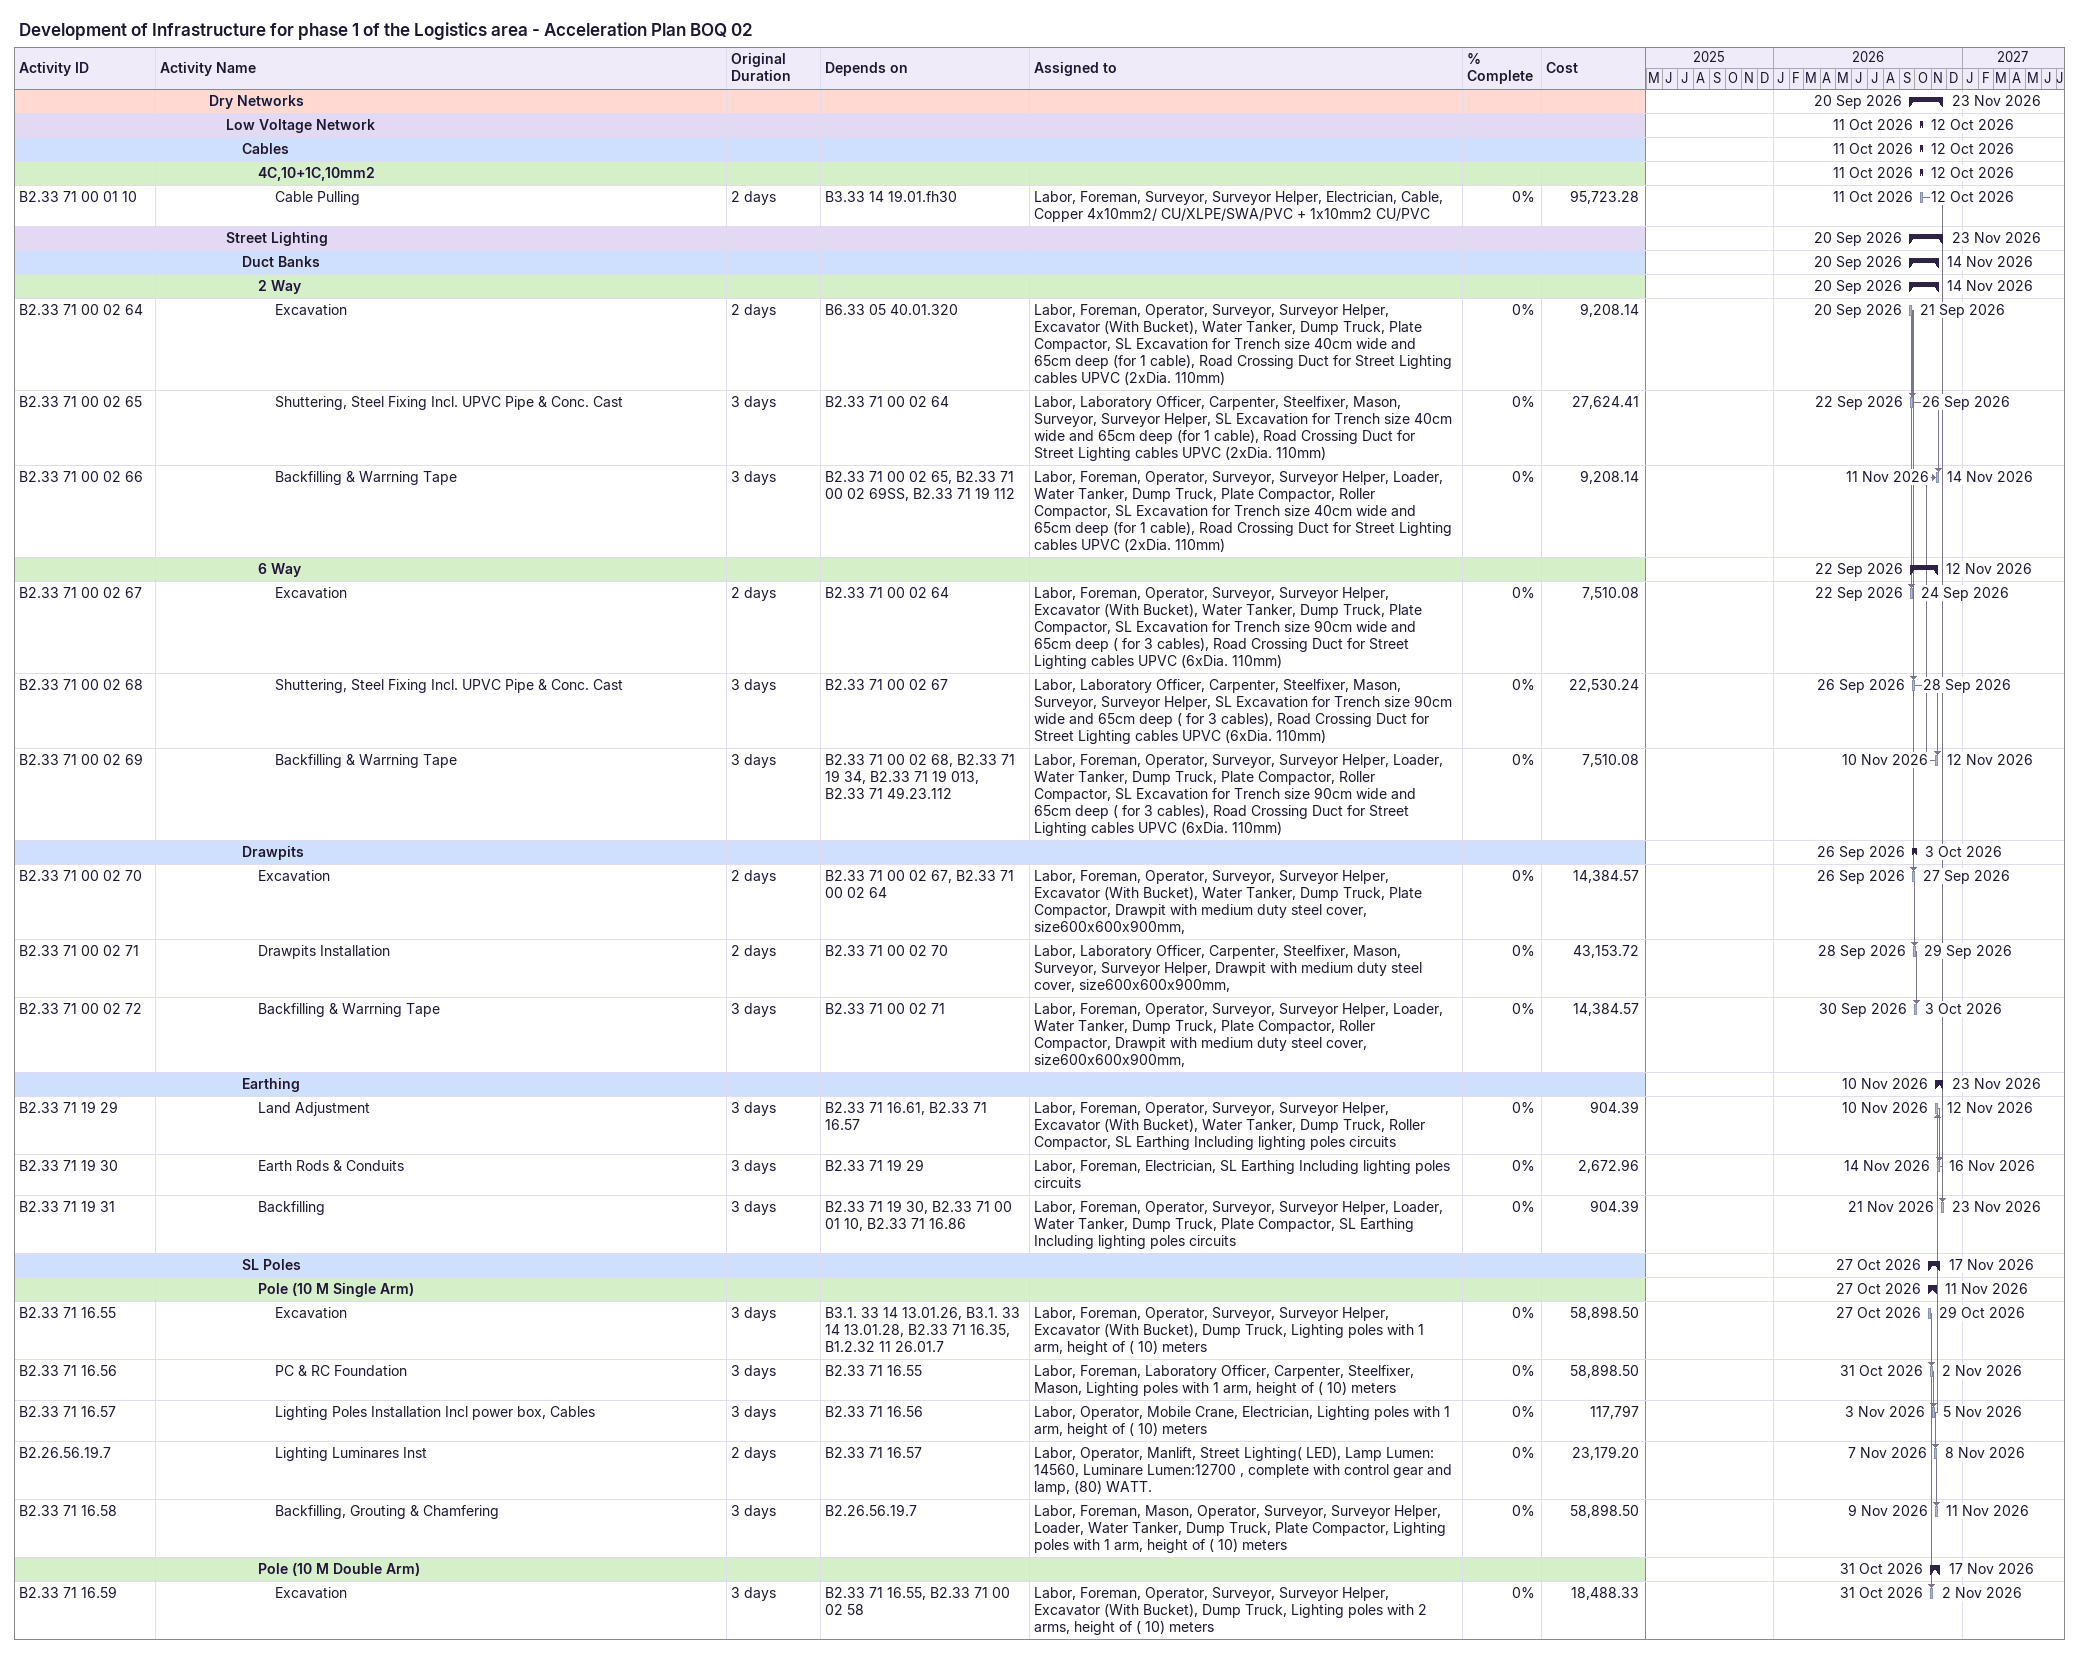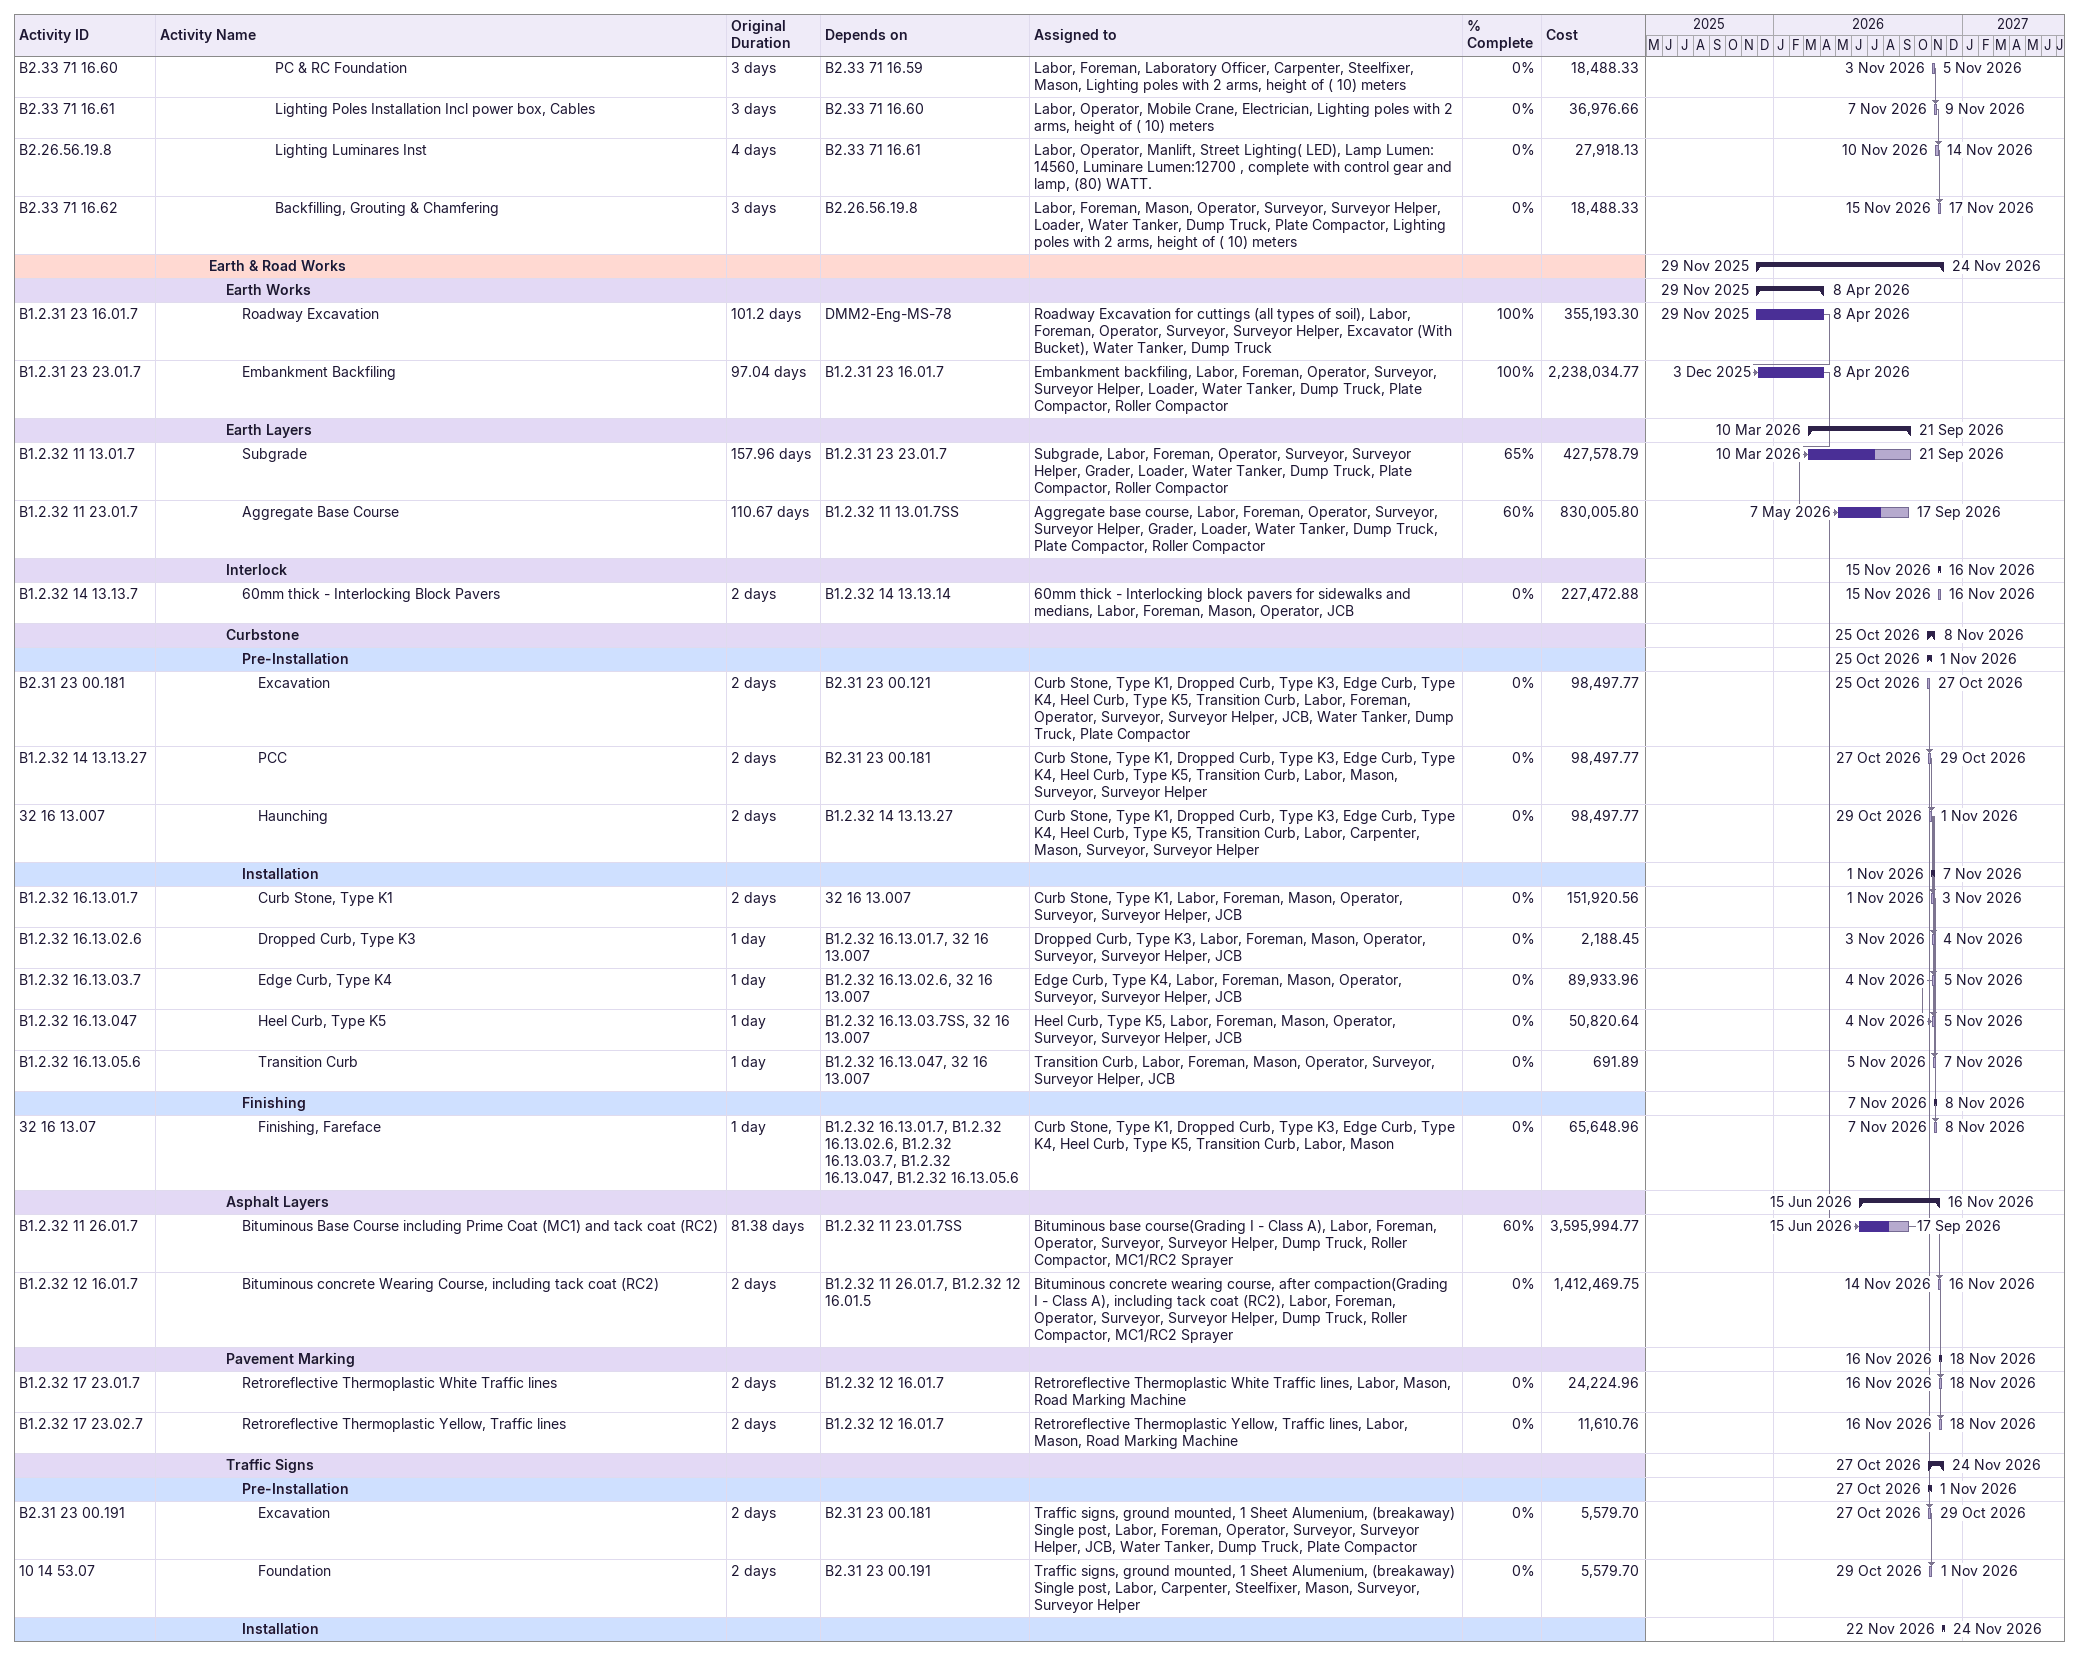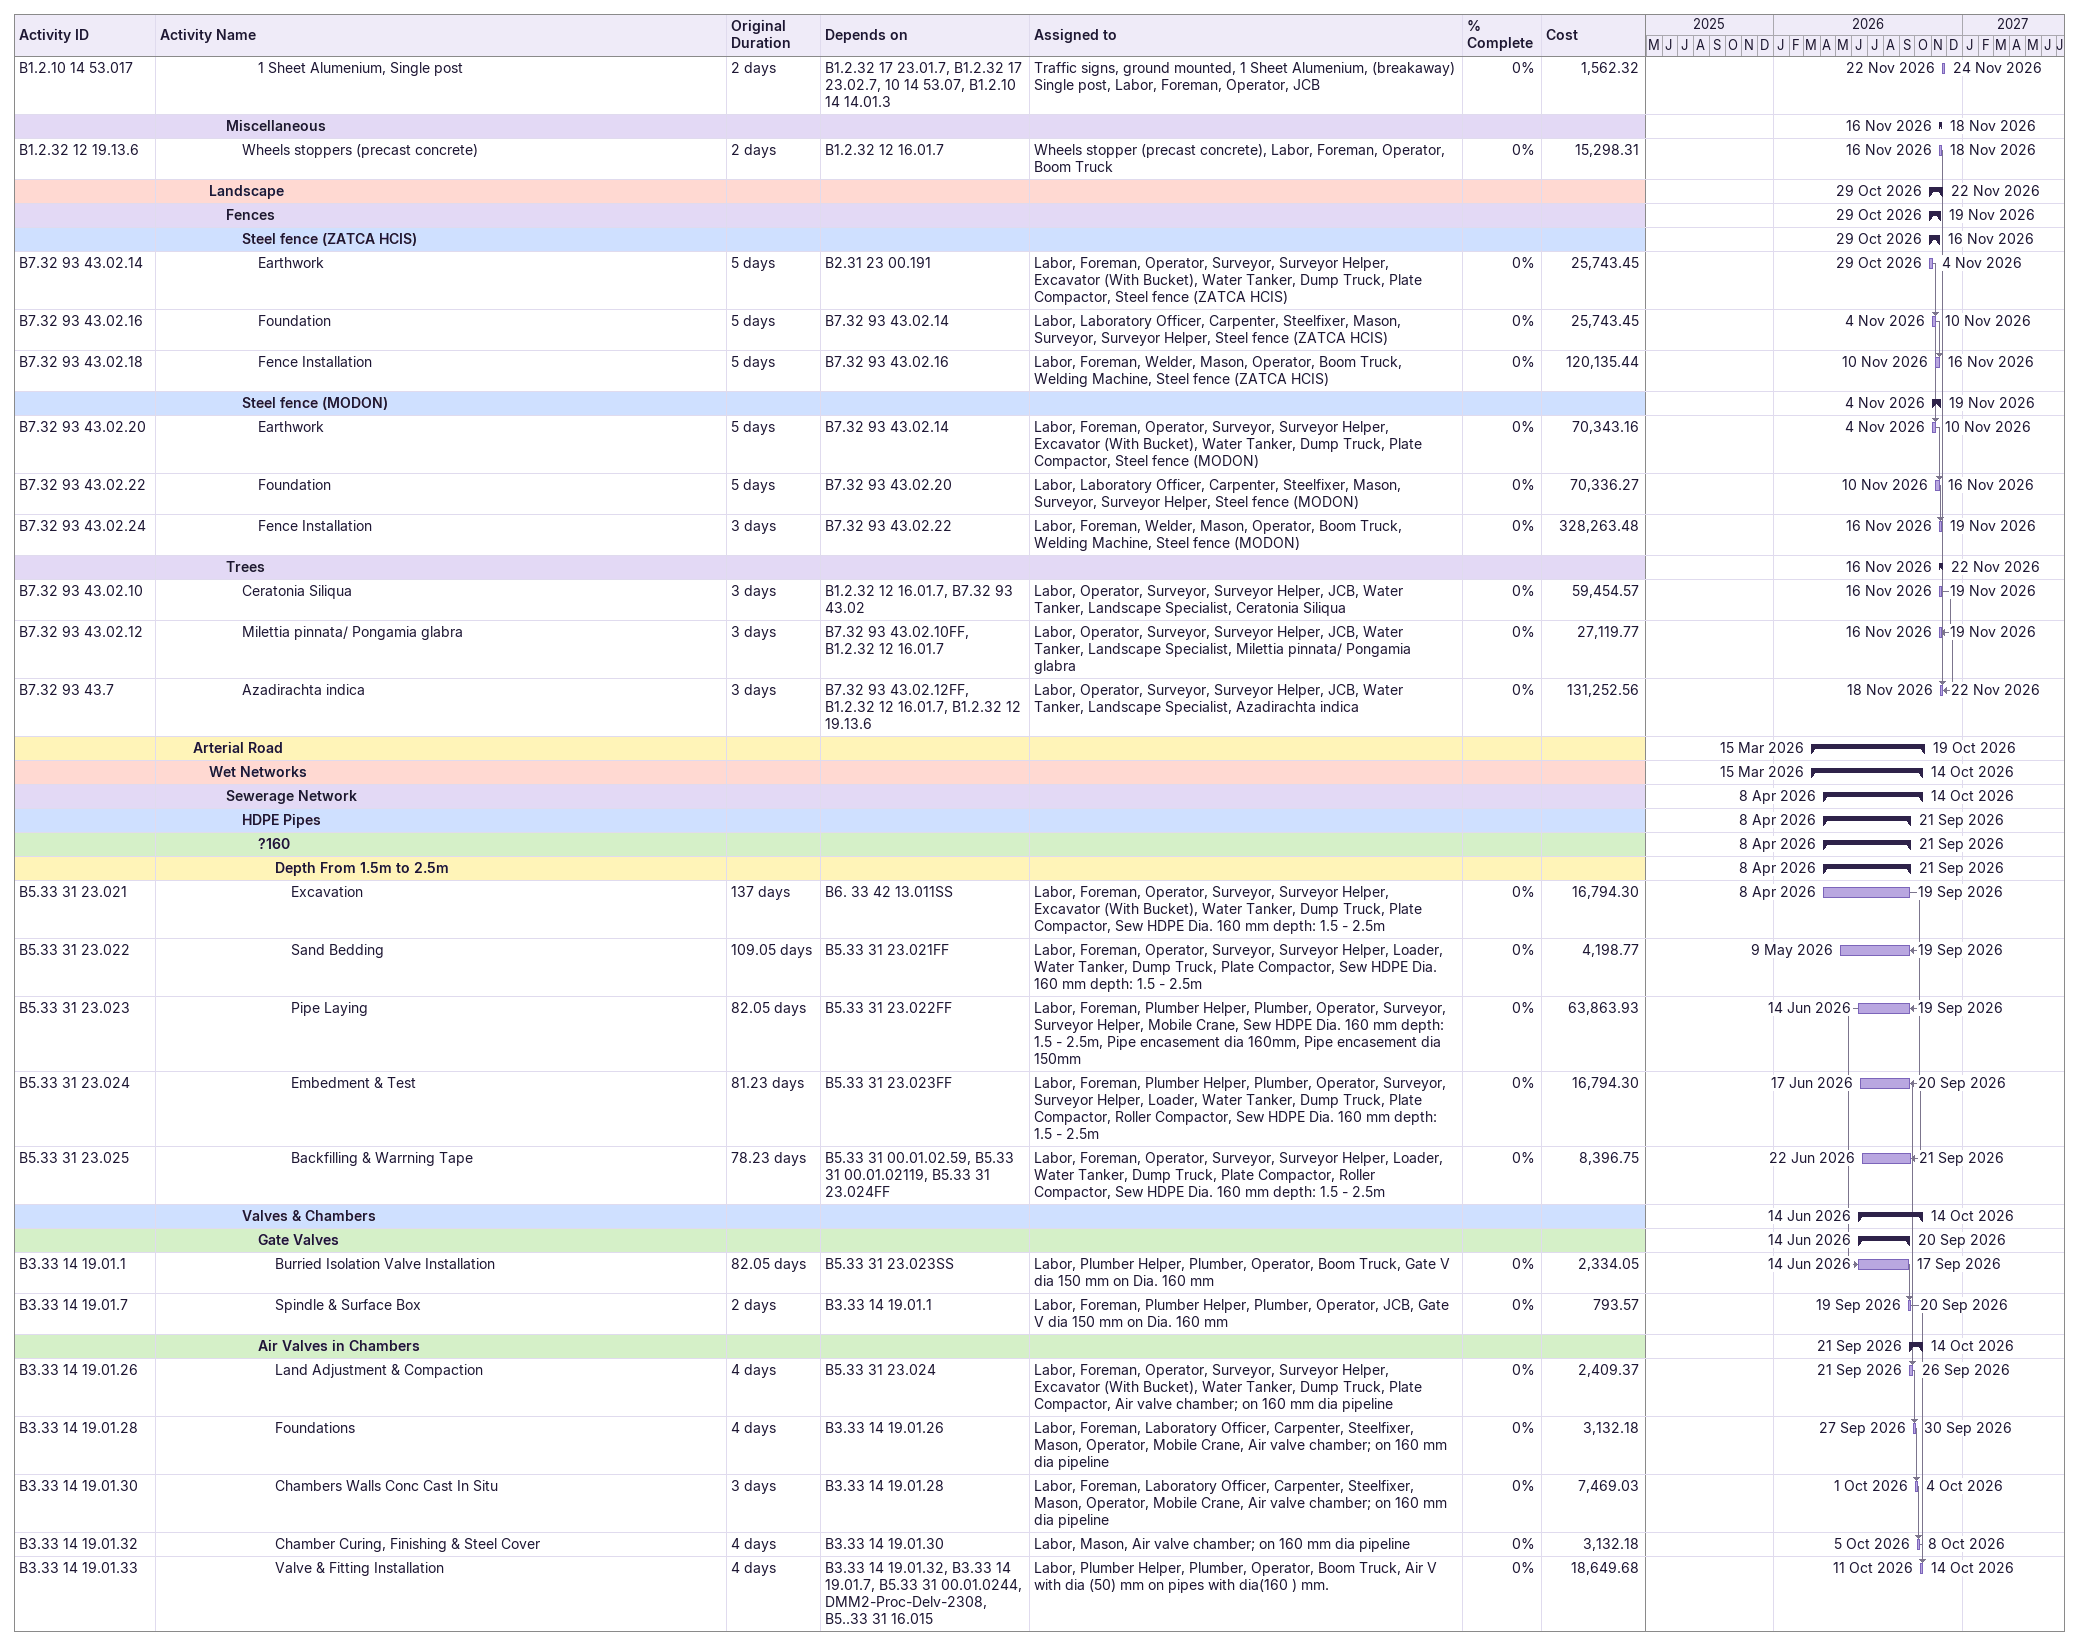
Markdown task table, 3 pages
Development of Infrastructure for phase 1 of the Logistics area - Acceleration Plan BOQ 02

| ID | Level | Task | Original duration | Start | Finish | Predecessors | Resources | % complete | Cost |
|---|---|---|---|---|---|---|---|---|---|
|  | 4 | **Dry Networks** |  | 2026-09-20 | 2026-11-23 |  |  |  |  |
|  | 5 | **Low Voltage Network** |  | 2026-10-11 | 2026-10-12 |  |  |  |  |
|  | 6 | **Cables** |  | 2026-10-11 | 2026-10-12 |  |  |  |  |
|  | 7 | **4C,10+1C,10mm2** |  | 2026-10-11 | 2026-10-12 |  |  |  |  |
| B2.33 71 00 01 10 | 8 | Cable Pulling | 2d | 2026-10-11 | 2026-10-12 | B3.33 14 19.01.fh30 | Labor, Foreman, Surveyor, Surveyor Helper, Electrician, Cable, Copper 4x10mm2/ CU/XLPE/SWA/PVC + 1x10mm2 CU/PVC | 0 | 95723.28 |
|  | 5 | **Street Lighting** |  | 2026-09-20 | 2026-11-23 |  |  |  |  |
|  | 6 | **Duct Banks** |  | 2026-09-20 | 2026-11-14 |  |  |  |  |
|  | 7 | **2 Way** |  | 2026-09-20 | 2026-11-14 |  |  |  |  |
| B2.33 71 00 02 64 | 8 | Excavation | 2d | 2026-09-20 | 2026-09-21 | B6.33 05 40.01.320 | Labor, Foreman, Operator, Surveyor, Surveyor Helper, Excavator (With Bucket), Water Tanker, Dump Truck, Plate Compactor, SL Excavation for Trench size 40cm wide and 65cm deep (for 1 cable), Road Crossing Duct for Street Lighting cables UPVC (2xDia. 110mm) | 0 | 9208.14 |
| B2.33 71 00 02 65 | 8 | Shuttering, Steel Fixing Incl. UPVC Pipe & Conc. Cast | 3d | 2026-09-22 | 2026-09-26 | B2.33 71 00 02 64 | Labor, Laboratory Officer, Carpenter, Steelfixer, Mason, Surveyor, Surveyor Helper, SL Excavation for Trench size 40cm wide and 65cm deep (for 1 cable), Road Crossing Duct for Street Lighting cables UPVC (2xDia. 110mm) | 0 | 27624.41 |
| B2.33 71 00 02 66 | 8 | Backfilling & Warrning Tape | 3d | 2026-11-11 | 2026-11-14 | B2.33 71 00 02 65, B2.33 71 00 02 69SS, B2.33 71 19 112 | Labor, Foreman, Operator, Surveyor, Surveyor Helper, Loader, Water Tanker, Dump Truck, Plate Compactor, Roller Compactor, SL Excavation for Trench size 40cm wide and 65cm deep (for 1 cable), Road Crossing Duct for Street Lighting cables UPVC (2xDia. 110mm) | 0 | 9208.14 |
|  | 7 | **6 Way** |  | 2026-09-22 | 2026-11-12 |  |  |  |  |
| B2.33 71 00 02 67 | 8 | Excavation | 2d | 2026-09-22 | 2026-09-24 | B2.33 71 00 02 64 | Labor, Foreman, Operator, Surveyor, Surveyor Helper, Excavator (With Bucket), Water Tanker, Dump Truck, Plate Compactor, SL Excavation for Trench size 90cm wide and 65cm deep ( for 3 cables), Road Crossing Duct for Street Lighting cables UPVC (6xDia. 110mm) | 0 | 7510.08 |
| B2.33 71 00 02 68 | 8 | Shuttering, Steel Fixing Incl. UPVC Pipe & Conc. Cast | 3d | 2026-09-26 | 2026-09-28 | B2.33 71 00 02 67 | Labor, Laboratory Officer, Carpenter, Steelfixer, Mason, Surveyor, Surveyor Helper, SL Excavation for Trench size 90cm wide and 65cm deep ( for 3 cables), Road Crossing Duct for Street Lighting cables UPVC (6xDia. 110mm) | 0 | 22530.24 |
| B2.33 71 00 02 69 | 8 | Backfilling & Warrning Tape | 3d | 2026-11-10 | 2026-11-12 | B2.33 71 00 02 68, B2.33 71 19 34, B2.33 71 19 013, B2.33 71 49.23.112 | Labor, Foreman, Operator, Surveyor, Surveyor Helper, Loader, Water Tanker, Dump Truck, Plate Compactor, Roller Compactor, SL Excavation for Trench size 90cm wide and 65cm deep ( for 3 cables), Road Crossing Duct for Street Lighting cables UPVC (6xDia. 110mm) | 0 | 7510.08 |
|  | 6 | **Drawpits** |  | 2026-09-26 | 2026-10-03 |  |  |  |  |
| B2.33 71 00 02 70 | 7 | Excavation | 2d | 2026-09-26 | 2026-09-27 | B2.33 71 00 02 67, B2.33 71 00 02 64 | Labor, Foreman, Operator, Surveyor, Surveyor Helper, Excavator (With Bucket), Water Tanker, Dump Truck, Plate Compactor, Drawpit with medium duty steel cover, size600x600x900mm, | 0 | 14384.57 |
| B2.33 71 00 02 71 | 7 | Drawpits Installation | 2d | 2026-09-28 | 2026-09-29 | B2.33 71 00 02 70 | Labor, Laboratory Officer, Carpenter, Steelfixer, Mason, Surveyor, Surveyor Helper, Drawpit with medium duty steel cover, size600x600x900mm, | 0 | 43153.72 |
| B2.33 71 00 02 72 | 7 | Backfilling & Warrning Tape | 3d | 2026-09-30 | 2026-10-03 | B2.33 71 00 02 71 | Labor, Foreman, Operator, Surveyor, Surveyor Helper, Loader, Water Tanker, Dump Truck, Plate Compactor, Roller Compactor, Drawpit with medium duty steel cover, size600x600x900mm, | 0 | 14384.57 |
|  | 6 | **Earthing** |  | 2026-11-10 | 2026-11-23 |  |  |  |  |
| B2.33 71 19 29 | 7 | Land Adjustment | 3d | 2026-11-10 | 2026-11-12 | B2.33 71 16.61, B2.33 71 16.57 | Labor, Foreman, Operator, Surveyor, Surveyor Helper, Excavator (With Bucket), Water Tanker, Dump Truck, Roller Compactor, SL Earthing Including lighting poles circuits | 0 | 904.39 |
| B2.33 71 19 30 | 7 | Earth Rods & Conduits | 3d | 2026-11-14 | 2026-11-16 | B2.33 71 19 29 | Labor, Foreman, Electrician, SL Earthing Including lighting poles circuits | 0 | 2672.96 |
| B2.33 71 19 31 | 7 | Backfilling | 3d | 2026-11-21 | 2026-11-23 | B2.33 71 19 30, B2.33 71 00 01 10, B2.33 71 16.86 | Labor, Foreman, Operator, Surveyor, Surveyor Helper, Loader, Water Tanker, Dump Truck, Plate Compactor, SL Earthing Including lighting poles circuits | 0 | 904.39 |
|  | 6 | **SL Poles** |  | 2026-10-27 | 2026-11-17 |  |  |  |  |
|  | 7 | **Pole (10 M Single Arm)** |  | 2026-10-27 | 2026-11-11 |  |  |  |  |
| B2.33 71 16.55 | 8 | Excavation | 3d | 2026-10-27 | 2026-10-29 | B3.1. 33 14 13.01.26, B3.1. 33 14 13.01.28, B2.33 71 16.35, B1.2.32 11 26.01.7 | Labor, Foreman, Operator, Surveyor, Surveyor Helper, Excavator (With Bucket), Dump Truck, Lighting poles with 1 arm, height of ( 10) meters | 0 | 58898.50 |
| B2.33 71 16.56 | 8 | PC & RC Foundation | 3d | 2026-10-31 | 2026-11-02 | B2.33 71 16.55 | Labor, Foreman, Laboratory Officer, Carpenter, Steelfixer, Mason, Lighting poles with 1 arm, height of ( 10) meters | 0 | 58898.50 |
| B2.33 71 16.57 | 8 | Lighting Poles Installation Incl power box, Cables | 3d | 2026-11-03 | 2026-11-05 | B2.33 71 16.56 | Labor, Operator, Mobile Crane, Electrician, Lighting poles with 1 arm, height of ( 10) meters | 0 | 117797 |
| B2.26.56.19.7 | 8 | Lighting Luminares Inst | 2d | 2026-11-07 | 2026-11-08 | B2.33 71 16.57 | Labor, Operator, Manlift, Street Lighting( LED), Lamp Lumen: 14560, Luminare Lumen:12700 , complete with control gear and lamp, (80) WATT. | 0 | 23179.20 |
| B2.33 71 16.58 | 8 | Backfilling, Grouting & Chamfering | 3d | 2026-11-09 | 2026-11-11 | B2.26.56.19.7 | Labor, Foreman, Mason, Operator, Surveyor, Surveyor Helper, Loader, Water Tanker, Dump Truck, Plate Compactor, Lighting poles with 1 arm, height of ( 10) meters | 0 | 58898.50 |
|  | 7 | **Pole (10 M Double Arm)** |  | 2026-10-31 | 2026-11-17 |  |  |  |  |
| B2.33 71 16.59 | 8 | Excavation | 3d | 2026-10-31 | 2026-11-02 | B2.33 71 16.55, B2.33 71 00 02 58 | Labor, Foreman, Operator, Surveyor, Surveyor Helper, Excavator (With Bucket), Dump Truck, Lighting poles with 2 arms, height of ( 10) meters | 0 | 18488.33 |
| B2.33 71 16.60 | 8 | PC & RC Foundation | 3d | 2026-11-03 | 2026-11-05 | B2.33 71 16.59 | Labor, Foreman, Laboratory Officer, Carpenter, Steelfixer, Mason, Lighting poles with 2 arms, height of ( 10) meters | 0 | 18488.33 |
| B2.33 71 16.61 | 8 | Lighting Poles Installation Incl power box, Cables | 3d | 2026-11-07 | 2026-11-09 | B2.33 71 16.60 | Labor, Operator, Mobile Crane, Electrician, Lighting poles with 2 arms, height of ( 10) meters | 0 | 36976.66 |
| B2.26.56.19.8 | 8 | Lighting Luminares Inst | 4d | 2026-11-10 | 2026-11-14 | B2.33 71 16.61 | Labor, Operator, Manlift, Street Lighting( LED), Lamp Lumen: 14560, Luminare Lumen:12700 , complete with control gear and lamp, (80) WATT. | 0 | 27918.13 |
| B2.33 71 16.62 | 8 | Backfilling, Grouting & Chamfering | 3d | 2026-11-15 | 2026-11-17 | B2.26.56.19.8 | Labor, Foreman, Mason, Operator, Surveyor, Surveyor Helper, Loader, Water Tanker, Dump Truck, Plate Compactor, Lighting poles with 2 arms, height of ( 10) meters | 0 | 18488.33 |
|  | 4 | **Earth & Road Works** |  | 2025-11-29 | 2026-11-24 |  |  |  |  |
|  | 5 | **Earth Works** |  | 2025-11-29 | 2026-04-08 |  |  |  |  |
| B1.2.31 23 16.01.7 | 6 | Roadway Excavation | 101.2d | 2025-11-29 | 2026-04-08 | DMM2-Eng-MS-78 | Roadway Excavation for cuttings (all types of soil), Labor, Foreman, Operator, Surveyor, Surveyor Helper, Excavator (With Bucket), Water Tanker, Dump Truck | 100 | 355193.30 |
| B1.2.31 23 23.01.7 | 6 | Embankment Backfiling | 97.04d | 2025-12-03 | 2026-04-08 | B1.2.31 23 16.01.7 | Embankment backfiling, Labor, Foreman, Operator, Surveyor, Surveyor Helper, Loader, Water Tanker, Dump Truck, Plate Compactor, Roller Compactor | 100 | 2238034.77 |
|  | 5 | **Earth Layers** |  | 2026-03-10 | 2026-09-21 |  |  |  |  |
| B1.2.32 11 13.01.7 | 6 | Subgrade | 157.96d | 2026-03-10 | 2026-09-21 | B1.2.31 23 23.01.7 | Subgrade, Labor, Foreman, Operator, Surveyor, Surveyor Helper, Grader, Loader, Water Tanker, Dump Truck, Plate Compactor, Roller Compactor | 65 | 427578.79 |
| B1.2.32 11 23.01.7 | 6 | Aggregate Base Course | 110.67d | 2026-05-07 | 2026-09-17 | B1.2.32 11 13.01.7SS | Aggregate base course, Labor, Foreman, Operator, Surveyor, Surveyor Helper, Grader, Loader, Water Tanker, Dump Truck, Plate Compactor, Roller Compactor | 60 | 830005.80 |
|  | 5 | **Interlock** |  | 2026-11-15 | 2026-11-16 |  |  |  |  |
| B1.2.32 14 13.13.7 | 6 | 60mm thick - Interlocking Block Pavers | 2d | 2026-11-15 | 2026-11-16 | B1.2.32 14 13.13.14 | 60mm thick - Interlocking block pavers for sidewalks and medians, Labor, Foreman, Mason, Operator, JCB | 0 | 227472.88 |
|  | 5 | **Curbstone** |  | 2026-10-25 | 2026-11-08 |  |  |  |  |
|  | 6 | **Pre-Installation** |  | 2026-10-25 | 2026-11-01 |  |  |  |  |
| B2.31 23 00.181 | 7 | Excavation | 2d | 2026-10-25 | 2026-10-27 | B2.31 23 00.121 | Curb Stone, Type K1, Dropped Curb, Type K3, Edge Curb, Type K4, Heel Curb, Type K5, Transition Curb, Labor, Foreman, Operator, Surveyor, Surveyor Helper, JCB, Water Tanker, Dump Truck, Plate Compactor | 0 | 98497.77 |
| B1.2.32 14 13.13.27 | 7 | PCC | 2d | 2026-10-27 | 2026-10-29 | B2.31 23 00.181 | Curb Stone, Type K1, Dropped Curb, Type K3, Edge Curb, Type K4, Heel Curb, Type K5, Transition Curb, Labor, Mason, Surveyor, Surveyor Helper | 0 | 98497.77 |
| 32 16 13.007 | 7 | Haunching | 2d | 2026-10-29 | 2026-11-01 | B1.2.32 14 13.13.27 | Curb Stone, Type K1, Dropped Curb, Type K3, Edge Curb, Type K4, Heel Curb, Type K5, Transition Curb, Labor, Carpenter, Mason, Surveyor, Surveyor Helper | 0 | 98497.77 |
|  | 6 | **Installation** |  | 2026-11-01 | 2026-11-07 |  |  |  |  |
| B1.2.32 16.13.01.7 | 7 | Curb Stone, Type K1 | 2d | 2026-11-01 | 2026-11-03 | 32 16 13.007 | Curb Stone, Type K1, Labor, Foreman, Mason, Operator, Surveyor, Surveyor Helper, JCB | 0 | 151920.56 |
| B1.2.32 16.13.02.6 | 7 | Dropped Curb, Type K3 | 1d | 2026-11-03 | 2026-11-04 | B1.2.32 16.13.01.7, 32 16 13.007 | Dropped Curb, Type K3, Labor, Foreman, Mason, Operator, Surveyor, Surveyor Helper, JCB | 0 | 2188.45 |
| B1.2.32 16.13.03.7 | 7 | Edge Curb, Type K4 | 1d | 2026-11-04 | 2026-11-05 | B1.2.32 16.13.02.6, 32 16 13.007 | Edge Curb, Type K4, Labor, Foreman, Mason, Operator, Surveyor, Surveyor Helper, JCB | 0 | 89933.96 |
| B1.2.32 16.13.047 | 7 | Heel Curb, Type K5 | 1d | 2026-11-04 | 2026-11-05 | B1.2.32 16.13.03.7SS, 32 16 13.007 | Heel Curb, Type K5, Labor, Foreman, Mason, Operator, Surveyor, Surveyor Helper, JCB | 0 | 50820.64 |
| B1.2.32 16.13.05.6 | 7 | Transition Curb | 1d | 2026-11-05 | 2026-11-07 | B1.2.32 16.13.047, 32 16 13.007 | Transition Curb, Labor, Foreman, Mason, Operator, Surveyor, Surveyor Helper, JCB | 0 | 691.89 |
|  | 6 | **Finishing** |  | 2026-11-07 | 2026-11-08 |  |  |  |  |
| 32 16 13.07 | 7 | Finishing, Fareface | 1d | 2026-11-07 | 2026-11-08 | B1.2.32 16.13.01.7, B1.2.32 16.13.02.6, B1.2.32 16.13.03.7, B1.2.32 16.13.047, B1.2.32 16.13.05.6 | Curb Stone, Type K1, Dropped Curb, Type K3, Edge Curb, Type K4, Heel Curb, Type K5, Transition Curb, Labor, Mason | 0 | 65648.96 |
|  | 5 | **Asphalt Layers** |  | 2026-06-15 | 2026-11-16 |  |  |  |  |
| B1.2.32 11 26.01.7 | 6 | Bituminous Base Course including Prime Coat (MC1) and tack coat (RC2) | 81.38d | 2026-06-15 | 2026-09-17 | B1.2.32 11 23.01.7SS | Bituminous base course(Grading I - Class A), Labor, Foreman, Operator, Surveyor, Surveyor Helper, Dump Truck, Roller Compactor, MC1/RC2 Sprayer | 60 | 3595994.77 |
| B1.2.32 12 16.01.7 | 6 | Bituminous concrete Wearing Course, including tack coat (RC2) | 2d | 2026-11-14 | 2026-11-16 | B1.2.32 11 26.01.7, B1.2.32 12 16.01.5 | Bituminous concrete wearing course, after compaction(Grading I - Class A), including tack coat (RC2), Labor, Foreman, Operator, Surveyor, Surveyor Helper, Dump Truck, Roller Compactor, MC1/RC2 Sprayer | 0 | 1412469.75 |
|  | 5 | **Pavement Marking** |  | 2026-11-16 | 2026-11-18 |  |  |  |  |
| B1.2.32 17 23.01.7 | 6 | Retroreflective Thermoplastic White Traffic lines | 2d | 2026-11-16 | 2026-11-18 | B1.2.32 12 16.01.7 | Retroreflective Thermoplastic White Traffic lines, Labor, Mason, Road Marking Machine | 0 | 24224.96 |
| B1.2.32 17 23.02.7 | 6 | Retroreflective Thermoplastic Yellow, Traffic lines | 2d | 2026-11-16 | 2026-11-18 | B1.2.32 12 16.01.7 | Retroreflective Thermoplastic Yellow, Traffic lines, Labor, Mason, Road Marking Machine | 0 | 11610.76 |
|  | 5 | **Traffic Signs** |  | 2026-10-27 | 2026-11-24 |  |  |  |  |
|  | 6 | **Pre-Installation** |  | 2026-10-27 | 2026-11-01 |  |  |  |  |
| B2.31 23 00.191 | 7 | Excavation | 2d | 2026-10-27 | 2026-10-29 | B2.31 23 00.181 | Traffic signs, ground mounted, 1 Sheet Alumenium, (breakaway) Single post, Labor, Foreman, Operator, Surveyor, Surveyor Helper, JCB, Water Tanker, Dump Truck, Plate Compactor | 0 | 5579.70 |
| 10 14 53.07 | 7 | Foundation | 2d | 2026-10-29 | 2026-11-01 | B2.31 23 00.191 | Traffic signs, ground mounted, 1 Sheet Alumenium, (breakaway) Single post, Labor, Carpenter, Steelfixer, Mason, Surveyor, Surveyor Helper | 0 | 5579.70 |
|  | 6 | **Installation** |  | 2026-11-22 | 2026-11-24 |  |  |  |  |
| B1.2.10 14 53.017 | 7 | 1 Sheet Alumenium, Single post | 2d | 2026-11-22 | 2026-11-24 | B1.2.32 17 23.01.7, B1.2.32 17 23.02.7, 10 14 53.07, B1.2.10 14 14.01.3 | Traffic signs, ground mounted, 1 Sheet Alumenium, (breakaway) Single post, Labor, Foreman, Operator, JCB | 0 | 1562.32 |
|  | 5 | **Miscellaneous** |  | 2026-11-16 | 2026-11-18 |  |  |  |  |
| B1.2.32 12 19.13.6 | 6 | Wheels stoppers (precast concrete) | 2d | 2026-11-16 | 2026-11-18 | B1.2.32 12 16.01.7 | Wheels stopper (precast concrete), Labor, Foreman, Operator, Boom Truck | 0 | 15298.31 |
|  | 4 | **Landscape** |  | 2026-10-29 | 2026-11-22 |  |  |  |  |
|  | 5 | **Fences** |  | 2026-10-29 | 2026-11-19 |  |  |  |  |
|  | 6 | **Steel fence (ZATCA HCIS)** |  | 2026-10-29 | 2026-11-16 |  |  |  |  |
| B7.32 93 43.02.14 | 7 | Earthwork | 5d | 2026-10-29 | 2026-11-04 | B2.31 23 00.191 | Labor, Foreman, Operator, Surveyor, Surveyor Helper, Excavator (With Bucket), Water Tanker, Dump Truck, Plate Compactor, Steel fence (ZATCA HCIS) | 0 | 25743.45 |
| B7.32 93 43.02.16 | 7 | Foundation | 5d | 2026-11-04 | 2026-11-10 | B7.32 93 43.02.14 | Labor, Laboratory Officer, Carpenter, Steelfixer, Mason, Surveyor, Surveyor Helper, Steel fence (ZATCA HCIS) | 0 | 25743.45 |
| B7.32 93 43.02.18 | 7 | Fence Installation | 5d | 2026-11-10 | 2026-11-16 | B7.32 93 43.02.16 | Labor, Foreman, Welder, Mason, Operator, Boom Truck, Welding Machine, Steel fence (ZATCA HCIS) | 0 | 120135.44 |
|  | 6 | **Steel fence (MODON)** |  | 2026-11-04 | 2026-11-19 |  |  |  |  |
| B7.32 93 43.02.20 | 7 | Earthwork | 5d | 2026-11-04 | 2026-11-10 | B7.32 93 43.02.14 | Labor, Foreman, Operator, Surveyor, Surveyor Helper, Excavator (With Bucket), Water Tanker, Dump Truck, Plate Compactor, Steel fence (MODON) | 0 | 70343.16 |
| B7.32 93 43.02.22 | 7 | Foundation | 5d | 2026-11-10 | 2026-11-16 | B7.32 93 43.02.20 | Labor, Laboratory Officer, Carpenter, Steelfixer, Mason, Surveyor, Surveyor Helper, Steel fence (MODON) | 0 | 70336.27 |
| B7.32 93 43.02.24 | 7 | Fence Installation | 3d | 2026-11-16 | 2026-11-19 | B7.32 93 43.02.22 | Labor, Foreman, Welder, Mason, Operator, Boom Truck, Welding Machine, Steel fence (MODON) | 0 | 328263.48 |
|  | 5 | **Trees** |  | 2026-11-16 | 2026-11-22 |  |  |  |  |
| B7.32 93 43.02.10 | 6 | Ceratonia Siliqua | 3d | 2026-11-16 | 2026-11-19 | B1.2.32 12 16.01.7, B7.32 93 43.02 | Labor, Operator, Surveyor, Surveyor Helper, JCB, Water Tanker, Landscape Specialist, Ceratonia Siliqua | 0 | 59454.57 |
| B7.32 93 43.02.12 | 6 | Milettia pinnata/ Pongamia glabra | 3d | 2026-11-16 | 2026-11-19 | B7.32 93 43.02.10FF, B1.2.32 12 16.01.7 | Labor, Operator, Surveyor, Surveyor Helper, JCB, Water Tanker, Landscape Specialist, Milettia pinnata/ Pongamia glabra | 0 | 27119.77 |
| B7.32 93 43.7 | 6 | Azadirachta indica | 3d | 2026-11-18 | 2026-11-22 | B7.32 93 43.02.12FF, B1.2.32 12 16.01.7, B1.2.32 12 19.13.6 | Labor, Operator, Surveyor, Surveyor Helper, JCB, Water Tanker, Landscape Specialist, Azadirachta indica | 0 | 131252.56 |
|  | 3 | **Arterial Road** |  | 2026-03-15 | 2026-10-19 |  |  |  |  |
|  | 4 | **Wet Networks** |  | 2026-03-15 | 2026-10-14 |  |  |  |  |
|  | 5 | **Sewerage Network** |  | 2026-04-08 | 2026-10-14 |  |  |  |  |
|  | 6 | **HDPE Pipes** |  | 2026-04-08 | 2026-09-21 |  |  |  |  |
|  | 7 | **?160** |  | 2026-04-08 | 2026-09-21 |  |  |  |  |
|  | 8 | **Depth From 1.5m to 2.5m** |  | 2026-04-08 | 2026-09-21 |  |  |  |  |
| B5.33 31 23.021 | 9 | Excavation | 137d | 2026-04-08 | 2026-09-19 | B6. 33 42 13.011SS | Labor, Foreman, Operator, Surveyor, Surveyor Helper, Excavator (With Bucket), Water Tanker, Dump Truck, Plate Compactor, Sew HDPE Dia. 160 mm depth: 1.5 - 2.5m | 0 | 16794.30 |
| B5.33 31 23.022 | 9 | Sand Bedding | 109.05d | 2026-05-09 | 2026-09-19 | B5.33 31 23.021FF | Labor, Foreman, Operator, Surveyor, Surveyor Helper, Loader, Water Tanker, Dump Truck, Plate Compactor, Sew HDPE Dia. 160 mm depth: 1.5 - 2.5m | 0 | 4198.77 |
| B5.33 31 23.023 | 9 | Pipe Laying | 82.05d | 2026-06-14 | 2026-09-19 | B5.33 31 23.022FF | Labor, Foreman, Plumber Helper, Plumber, Operator, Surveyor, Surveyor Helper, Mobile Crane, Sew HDPE Dia. 160 mm depth: 1.5 - 2.5m, Pipe encasement dia 160mm, Pipe encasement dia 150mm | 0 | 63863.93 |
| B5.33 31 23.024 | 9 | Embedment & Test | 81.23d | 2026-06-17 | 2026-09-20 | B5.33 31 23.023FF | Labor, Foreman, Plumber Helper, Plumber, Operator, Surveyor, Surveyor Helper, Loader, Water Tanker, Dump Truck, Plate Compactor, Roller Compactor, Sew HDPE Dia. 160 mm depth: 1.5 - 2.5m | 0 | 16794.30 |
| B5.33 31 23.025 | 9 | Backfilling & Warrning Tape | 78.23d | 2026-06-22 | 2026-09-21 | B5.33 31 00.01.02.59, B5.33 31 00.01.02119, B5.33 31 23.024FF | Labor, Foreman, Operator, Surveyor, Surveyor Helper, Loader, Water Tanker, Dump Truck, Plate Compactor, Roller Compactor, Sew HDPE Dia. 160 mm depth: 1.5 - 2.5m | 0 | 8396.75 |
|  | 6 | **Valves & Chambers** |  | 2026-06-14 | 2026-10-14 |  |  |  |  |
|  | 7 | **Gate Valves** |  | 2026-06-14 | 2026-09-20 |  |  |  |  |
| B3.33 14 19.01.1 | 8 | Burried Isolation Valve Installation | 82.05d | 2026-06-14 | 2026-09-17 | B5.33 31 23.023SS | Labor, Plumber Helper, Plumber, Operator, Boom Truck, Gate V dia 150 mm on Dia. 160 mm | 0 | 2334.05 |
| B3.33 14 19.01.7 | 8 | Spindle & Surface Box | 2d | 2026-09-19 | 2026-09-20 | B3.33 14 19.01.1 | Labor, Foreman, Plumber Helper, Plumber, Operator, JCB, Gate V dia 150 mm on Dia. 160 mm | 0 | 793.57 |
|  | 7 | **Air Valves in Chambers** |  | 2026-09-21 | 2026-10-14 |  |  |  |  |
| B3.33 14 19.01.26 | 8 | Land Adjustment & Compaction | 4d | 2026-09-21 | 2026-09-26 | B5.33 31 23.024 | Labor, Foreman, Operator, Surveyor, Surveyor Helper, Excavator (With Bucket), Water Tanker, Dump Truck, Plate Compactor, Air valve chamber; on 160 mm dia pipeline | 0 | 2409.37 |
| B3.33 14 19.01.28 | 8 | Foundations | 4d | 2026-09-27 | 2026-09-30 | B3.33 14 19.01.26 | Labor, Foreman, Laboratory Officer, Carpenter, Steelfixer, Mason, Operator, Mobile Crane, Air valve chamber; on 160 mm dia pipeline | 0 | 3132.18 |
| B3.33 14 19.01.30 | 8 | Chambers Walls Conc Cast In Situ | 3d | 2026-10-01 | 2026-10-04 | B3.33 14 19.01.28 | Labor, Foreman, Laboratory Officer, Carpenter, Steelfixer, Mason, Operator, Mobile Crane, Air valve chamber; on 160 mm dia pipeline | 0 | 7469.03 |
| B3.33 14 19.01.32 | 8 | Chamber Curing, Finishing & Steel Cover | 4d | 2026-10-05 | 2026-10-08 | B3.33 14 19.01.30 | Labor, Mason, Air valve chamber; on 160 mm dia pipeline | 0 | 3132.18 |
| B3.33 14 19.01.33 | 8 | Valve & Fitting Installation | 4d | 2026-10-11 | 2026-10-14 | B3.33 14 19.01.32, B3.33 14 19.01.7, B5.33 31 00.01.0244, DMM2-Proc-Delv-2308, B5..33 31 16.015 | Labor, Plumber Helper, Plumber, Operator, Boom Truck, Air V with dia (50) mm on pipes with dia(160 ) mm. | 0 | 18649.68 |
